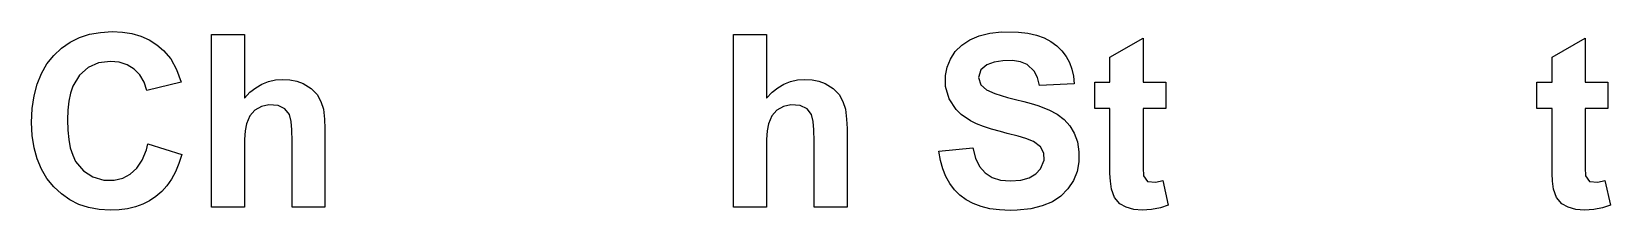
# Model space of a CAD drawing. Header units: metres. Extents: x 0 to 180, y 0 to 109.
# Drawn here: x 0 to 13.32, y 8.8 to 10.3 of the extents above; entities that cross this region are included whole.
import ezdxf

# ---------------------------------------------------------------- set-up
doc = ezdxf.new("R2010")
doc.units = ezdxf.units.M
doc.layers.add('WALL', color=7, linetype='Continuous')

msp = doc.modelspace()

# ---------------------------------------------------------------- linework, layer by layer
at = {"layer": 'WALL'}
for p, q in [((0.405, 10.251), (0.49, 10.279)), ((0.49, 10.279), (0.582, 10.295)), ((0.582, 10.295), (0.681, 10.301)), ((0.681, 10.301), (0.767, 10.297)), ((0.767, 10.297), (0.847, 10.284)), ((0.847, 10.284), (0.922, 10.262)), ((0.922, 10.262), (0.992, 10.231)), ((1.517, 8.822), (1.517, 10.276)), ((1.517, 10.276), (1.796, 10.276)), ((1.796, 10.276), (1.796, 9.741)), ((5.922, 8.822), (5.922, 10.276)), ((5.922, 10.276), (6.201, 10.276)), ((6.201, 10.276), (6.201, 9.741)), ((7.916, 10.232), (7.995, 10.266)), ((7.995, 10.266), (8.085, 10.288)), ((8.085, 10.288), (8.185, 10.3)), ((8.185, 10.3), (8.328, 10.298)), ((8.328, 10.298), (8.408, 10.288)), ((8.408, 10.288), (8.48, 10.271)), ((8.48, 10.271), (8.545, 10.248)), ((0.188, 10.1), (0.253, 10.162)), ((0.253, 10.162), (0.326, 10.212)), ((0.326, 10.212), (0.405, 10.251)), ((0.992, 10.231), (1.056, 10.191)), ((1.056, 10.191), (1.114, 10.143)), ((1.114, 10.143), (1.175, 10.072)), ((7.753, 10.07), (7.795, 10.134)), ((7.795, 10.134), (7.849, 10.188)), ((7.849, 10.188), (7.916, 10.232)), ((8.545, 10.248), (8.602, 10.218)), ((8.602, 10.218), (8.652, 10.181)), ((8.652, 10.181), (8.695, 10.139)), ((8.695, 10.139), (8.73, 10.092)), ((9.099, 10.085), (9.379, 10.247)), ((9.379, 10.247), (9.379, 9.875)), ((12.83, 10.085), (13.11, 10.247)), ((13.11, 10.247), (13.11, 9.875)), ((0.083, 9.948), (0.13, 10.029)), ((0.13, 10.029), (0.188, 10.1)), ((0.477, 9.998), (0.403, 9.934)), ((0.565, 10.037), (0.477, 9.998)), ((0.666, 10.05), (0.565, 10.037)), ((0.74, 10.043), (0.666, 10.05)), ((0.806, 10.021), (0.74, 10.043)), ((0.865, 9.985), (0.806, 10.021)), ((1.175, 10.072), (1.224, 9.983)), ((7.711, 9.932), (7.725, 10.003)), ((7.725, 10.003), (7.753, 10.07)), ((8.062, 10.021), (8.011, 9.98)), ((8.123, 10.045), (8.062, 10.021)), ((8.196, 10.056), (8.123, 10.045)), ((8.277, 10.057), (8.196, 10.056)), ((8.346, 10.046), (8.277, 10.057)), ((8.401, 10.024), (8.346, 10.046)), ((8.46, 9.969), (8.401, 10.024)), ((8.73, 10.092), (8.758, 10.041)), ((8.758, 10.041), (8.778, 9.985)), ((9.099, 9.875), (9.099, 10.085)), ((12.83, 9.875), (12.83, 10.085)), ((0.047, 9.859), (0.083, 9.948)), ((0.403, 9.934), (0.347, 9.841)), ((0.913, 9.936), (0.865, 9.985)), ((0.949, 9.876), (0.913, 9.936)), ((0.972, 9.806), (0.949, 9.876)), ((1.263, 9.875), (0.972, 9.806)), ((1.224, 9.983), (1.263, 9.875)), ((1.892, 9.829), (1.944, 9.86)), ((1.944, 9.86), (1.999, 9.882)), ((1.999, 9.882), (2.057, 9.895)), ((2.057, 9.895), (2.118, 9.899)), ((2.118, 9.899), (2.18, 9.895)), ((2.18, 9.895), (2.238, 9.883)), ((2.238, 9.883), (2.292, 9.863)), ((2.292, 9.863), (2.36, 9.823)), ((6.297, 9.829), (6.349, 9.86)), ((6.349, 9.86), (6.404, 9.882)), ((6.404, 9.882), (6.462, 9.895)), ((6.462, 9.895), (6.524, 9.899)), ((6.524, 9.899), (6.586, 9.895)), ((6.586, 9.895), (6.643, 9.883)), ((6.643, 9.883), (6.697, 9.863)), ((6.697, 9.863), (6.765, 9.823)), ((7.713, 9.839), (7.711, 9.932)), ((8.011, 9.98), (7.99, 9.915)), ((7.99, 9.915), (8.009, 9.853)), ((8.487, 9.915), (8.46, 9.969)), ((8.504, 9.848), (8.487, 9.915)), ((8.798, 9.861), (8.504, 9.848)), ((8.778, 9.985), (8.792, 9.925)), ((8.792, 9.925), (8.798, 9.861)), ((8.971, 9.653), (8.971, 9.875)), ((8.971, 9.875), (9.099, 9.875)), ((9.379, 9.875), (9.57, 9.875)), ((9.57, 9.875), (9.57, 9.653)), ((12.702, 9.653), (12.702, 9.875)), ((12.702, 9.875), (12.83, 9.875)), ((13.11, 9.875), (13.3, 9.875)), ((13.3, 9.875), (13.3, 9.653)), ((0.005, 9.653), (0.021, 9.76)), ((0.021, 9.76), (0.047, 9.859)), ((0.328, 9.782), (0.314, 9.715)), ((0.347, 9.841), (0.328, 9.782)), ((1.796, 9.741), (1.842, 9.79)), ((1.842, 9.79), (1.892, 9.829)), ((2.36, 9.823), (2.409, 9.772)), ((2.409, 9.772), (2.441, 9.714)), ((6.201, 9.741), (6.248, 9.79)), ((6.248, 9.79), (6.297, 9.829)), ((6.765, 9.823), (6.814, 9.772)), ((6.814, 9.772), (6.847, 9.714)), ((7.743, 9.736), (7.713, 9.839)), ((7.802, 9.644), (7.743, 9.736)), ((8.009, 9.853), (8.057, 9.811)), ((8.057, 9.811), (8.129, 9.779)), ((8.129, 9.779), (8.236, 9.746)), ((8.236, 9.746), (8.304, 9.73)), ((8.304, 9.73), (8.372, 9.713)), ((0, 9.536), (0.005, 9.653)), ((0.305, 9.641), (0.303, 9.558)), ((0.314, 9.715), (0.305, 9.641)), ((1.884, 9.64), (1.841, 9.592)), ((1.939, 9.671), (1.884, 9.64)), ((2.002, 9.685), (1.939, 9.671)), ((2.08, 9.679), (2.002, 9.685)), ((2.138, 9.65), (2.08, 9.679)), ((2.176, 9.603), (2.138, 9.65)), ((2.191, 9.545), (2.176, 9.603)), ((2.441, 9.714), (2.462, 9.649)), ((2.462, 9.649), (2.473, 9.563)), ((6.289, 9.64), (6.247, 9.592)), ((6.344, 9.671), (6.289, 9.64)), ((6.408, 9.685), (6.344, 9.671)), ((6.486, 9.679), (6.408, 9.685)), ((6.544, 9.65), (6.486, 9.679)), ((6.581, 9.603), (6.544, 9.65)), ((6.596, 9.545), (6.581, 9.603)), ((6.847, 9.714), (6.867, 9.649)), ((6.867, 9.649), (6.878, 9.563)), ((7.843, 9.603), (7.802, 9.644)), ((7.922, 9.549), (7.843, 9.603)), ((8.372, 9.713), (8.434, 9.695)), ((8.434, 9.695), (8.49, 9.678)), ((8.49, 9.678), (8.583, 9.643)), ((8.583, 9.643), (8.653, 9.606)), ((8.653, 9.606), (8.712, 9.561)), ((9.099, 9.653), (8.971, 9.653)), ((9.099, 9.194), (9.099, 9.653)), ((9.57, 9.653), (9.379, 9.653)), ((9.379, 9.653), (9.379, 9.229)), ((12.83, 9.653), (12.702, 9.653)), ((12.83, 9.194), (12.83, 9.653)), ((13.3, 9.653), (13.11, 9.653)), ((13.11, 9.653), (13.11, 9.229)), ((0.005, 9.426), (0, 9.536)), ((0.303, 9.558), (0.305, 9.47)), ((0.305, 9.47), (0.314, 9.392)), ((1.802, 9.466), (1.797, 9.392)), ((1.813, 9.526), (1.802, 9.466)), ((1.841, 9.592), (1.813, 9.526)), ((2.196, 9.475), (2.191, 9.545)), ((2.198, 9.378), (2.196, 9.475)), ((2.473, 9.563), (2.476, 9.485)), ((2.476, 9.485), (2.476, 8.822)), ((6.207, 9.466), (6.202, 9.392)), ((6.219, 9.526), (6.207, 9.466)), ((6.247, 9.592), (6.219, 9.526)), ((6.601, 9.475), (6.596, 9.545)), ((6.603, 9.378), (6.601, 9.475)), ((6.878, 9.563), (6.881, 9.485)), ((6.881, 9.485), (6.882, 8.822)), ((7.974, 9.524), (7.922, 9.549)), ((8.033, 9.501), (7.974, 9.524)), ((8.1, 9.479), (8.033, 9.501)), ((8.175, 9.459), (8.1, 9.479)), ((8.712, 9.561), (8.761, 9.507)), ((8.761, 9.507), (8.799, 9.445)), ((0.021, 9.323), (0.005, 9.426)), ((0.314, 9.392), (0.327, 9.322)), ((0.969, 9.306), (0.982, 9.356)), ((0.982, 9.356), (1.267, 9.266)), ((1.797, 9.392), (1.796, 8.822)), ((2.198, 8.822), (2.198, 9.378)), ((6.202, 9.392), (6.201, 8.822)), ((6.603, 8.822), (6.603, 9.378)), ((8.232, 9.444), (8.175, 9.459)), ((8.325, 9.42), (8.232, 9.444)), ((8.389, 9.402), (8.325, 9.42)), ((8.455, 9.376), (8.389, 9.402)), ((8.515, 9.332), (8.455, 9.376)), ((8.542, 9.277), (8.515, 9.332)), ((8.799, 9.445), (8.825, 9.372)), ((8.825, 9.372), (8.838, 9.29)), ((0.047, 9.229), (0.021, 9.323)), ((0.083, 9.143), (0.047, 9.229)), ((0.327, 9.322), (0.347, 9.261)), ((0.347, 9.261), (0.372, 9.208)), ((0.372, 9.208), (0.437, 9.129)), ((0.888, 9.15), (0.934, 9.218)), ((0.934, 9.218), (0.969, 9.306)), ((1.267, 9.266), (1.243, 9.19)), ((7.657, 9.295), (7.942, 9.323)), ((7.67, 9.217), (7.657, 9.295)), ((7.689, 9.145), (7.67, 9.217)), ((7.942, 9.323), (7.965, 9.235)), ((7.965, 9.235), (8, 9.165)), ((8.514, 9.146), (8.544, 9.218)), ((8.544, 9.218), (8.542, 9.277)), ((8.837, 9.204), (8.822, 9.124)), ((8.838, 9.29), (8.837, 9.204)), ((9.1, 9.106), (9.099, 9.194)), ((9.379, 9.229), (9.38, 9.154)), ((12.831, 9.106), (12.83, 9.194)), ((13.11, 9.229), (13.11, 9.154)), ((0.13, 9.065), (0.083, 9.143)), ((0.187, 8.995), (0.13, 9.065)), ((0.437, 9.129), (0.516, 9.077)), ((0.516, 9.077), (0.609, 9.051)), ((0.698, 9.05), (0.769, 9.067)), ((0.769, 9.067), (0.832, 9.1)), ((0.832, 9.1), (0.888, 9.15)), ((1.214, 9.121), (1.18, 9.059)), ((1.243, 9.19), (1.214, 9.121)), ((7.715, 9.08), (7.689, 9.145)), ((7.748, 9.021), (7.715, 9.08)), ((8, 9.165), (8.047, 9.111)), ((8.047, 9.111), (8.106, 9.074)), ((8.106, 9.074), (8.177, 9.051)), ((8.347, 9.051), (8.418, 9.071)), ((8.418, 9.071), (8.474, 9.104)), ((8.474, 9.104), (8.514, 9.146)), ((8.822, 9.124), (8.791, 9.048)), ((9.103, 9.041), (9.1, 9.106)), ((9.38, 9.154), (9.383, 9.088)), ((9.383, 9.088), (9.416, 9.039)), ((12.834, 9.041), (12.831, 9.106)), ((13.11, 9.154), (13.113, 9.088)), ((13.113, 9.088), (13.147, 9.039)), ((0.252, 8.934), (0.187, 8.995)), ((0.322, 8.885), (0.252, 8.934)), ((0.609, 9.051), (0.698, 9.05)), ((1.098, 8.954), (1.049, 8.912)), ((1.141, 9.003), (1.098, 8.954)), ((1.18, 9.059), (1.141, 9.003)), ((7.787, 8.969), (7.748, 9.021)), ((7.833, 8.923), (7.787, 8.969)), ((8.177, 9.051), (8.26, 9.044)), ((8.26, 9.044), (8.347, 9.051)), ((8.745, 8.976), (8.686, 8.916)), ((8.791, 9.048), (8.745, 8.976)), ((9.112, 8.975), (9.103, 9.041)), ((9.138, 8.903), (9.112, 8.975)), ((9.416, 9.039), (9.486, 9.032)), ((9.486, 9.032), (9.545, 9.048)), ((9.545, 9.048), (9.592, 8.84)), ((12.843, 8.975), (12.834, 9.041)), ((12.869, 8.903), (12.843, 8.975)), ((13.147, 9.039), (13.217, 9.032)), ((13.217, 9.032), (13.276, 9.048)), ((13.276, 9.048), (13.323, 8.84)), ((0.399, 8.846), (0.322, 8.885)), ((0.481, 8.819), (0.399, 8.846)), ((0.569, 8.802), (0.481, 8.819)), ((0.663, 8.797), (0.569, 8.802)), ((0.739, 8.8), (0.663, 8.797)), ((0.81, 8.81), (0.739, 8.8)), ((0.876, 8.826), (0.81, 8.81)), ((0.939, 8.848), (0.876, 8.826)), ((0.996, 8.877), (0.939, 8.848)), ((1.049, 8.912), (0.996, 8.877)), ((1.796, 8.822), (1.517, 8.822)), ((2.476, 8.822), (2.198, 8.822)), ((6.201, 8.822), (5.922, 8.822)), ((6.882, 8.822), (6.603, 8.822)), ((7.886, 8.884), (7.833, 8.923)), ((7.946, 8.853), (7.886, 8.884)), ((8.013, 8.828), (7.946, 8.853)), ((8.087, 8.81), (8.013, 8.828)), ((8.168, 8.799), (8.087, 8.81)), ((8.257, 8.796), (8.168, 8.799)), ((8.318, 8.797), (8.257, 8.796)), ((8.431, 8.809), (8.318, 8.797)), ((8.529, 8.833), (8.431, 8.809)), ((8.614, 8.868), (8.529, 8.833)), ((8.686, 8.916), (8.614, 8.868)), ((9.184, 8.852), (9.138, 8.903)), ((9.236, 8.823), (9.184, 8.852)), ((9.3, 8.804), (9.236, 8.823)), ((9.372, 8.798), (9.3, 8.804)), ((9.451, 8.803), (9.372, 8.798)), ((9.525, 8.816), (9.451, 8.803)), ((9.592, 8.84), (9.525, 8.816)), ((12.914, 8.852), (12.869, 8.903)), ((12.967, 8.823), (12.914, 8.852)), ((13.031, 8.804), (12.967, 8.823)), ((13.103, 8.798), (13.031, 8.804)), ((13.182, 8.803), (13.103, 8.798)), ((13.255, 8.816), (13.182, 8.803)), ((13.323, 8.84), (13.255, 8.816))]:
    msp.add_line(p, q, dxfattribs=at)

doc.saveas('drawing.dxf')
